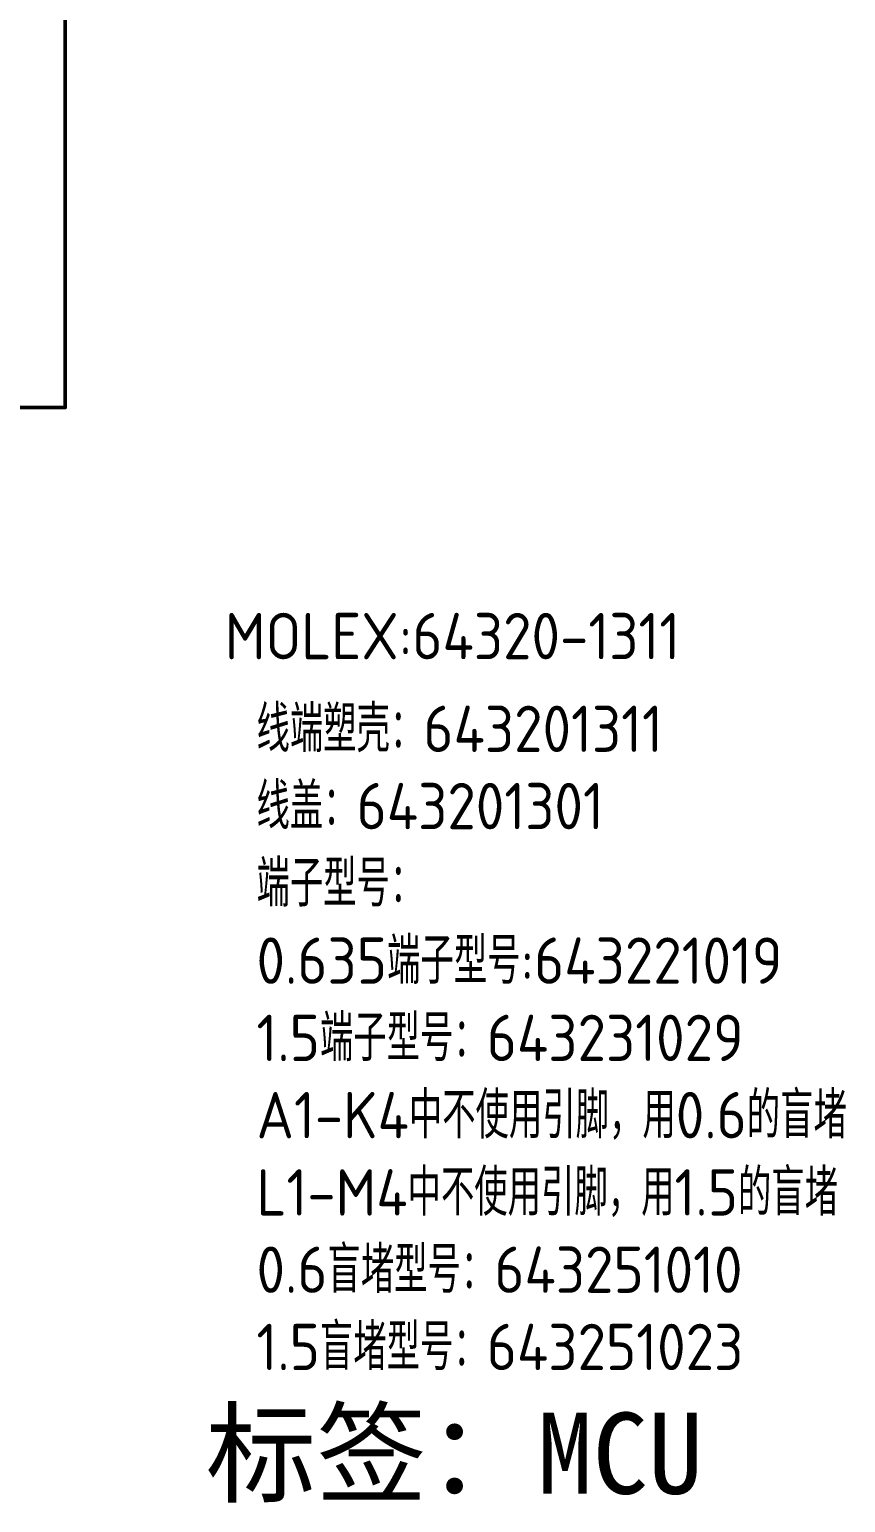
# Model space of a CAD drawing. Header units: millimetres. Extents: x 62 to 1873, y 998 to 1938.
# Drawn here: x 1337.7 to 1372.9, y 1434.3 to 1497.9 of the extents above; entities that cross this region are included whole.
import ezdxf

# ---------------------------------------------------------------- set-up
doc = ezdxf.new("R2010")
doc.units = ezdxf.units.MM
doc.layers.add('1轮廓实线层', color=7, linetype='Continuous', lineweight=50)
doc.layers.add('AM60', color=3, linetype='Continuous', lineweight=25)
doc.styles.get("Standard").update_dxf_attribs({"font": 'arial.ttf'})

msp = doc.modelspace()

# ---------------------------------------------------------------- linework, layer by layer
at = {"layer": '1轮廓实线层', "color": 2}
msp.add_lwpolyline([(1263.529, 1560.601), (1339.21, 1560.601), (1339.21, 1481.597), (1263.529, 1481.597)], close=True, dxfattribs=at)

# ---------------------------------------------------------------- texts
at = {"layer": 'AM60', "attachment_point": 1}
for s, width, insert, char_height in [('{\\Fisocp,gbcbig|c134;\\C3;MOLEX:64320-1311}', 36.31, (1346.1, 1472.736), 2), ('{\\fSimSun|b0|i0|c134|p2;\\C3;标签：MCU}', 50.04824, (1345.268, 1438.225), 3.5)]:
    msp.add_mtext_dynamic_manual_height_columns(s, width=width, gutter_width=12.5, heights=[0], dxfattribs=dict(at, insert=insert, char_height=char_height))
at = {"layer": 'AM60', "color": 2, "insert": (1347.463, 1468.734), "char_height": 2, "attachment_point": 1}
msp.add_mtext_dynamic_manual_height_columns('{\\Fisocp,gbcbig|c134;\\C3;线端塑壳：643201311\\P线盖：643201301\\P端子型号：\\P0.635端子型号:643221019\\P1.5端子型号：643231029\\PA1-K4中不使用引脚，用0.6的盲堵\\PL1-M4中不使用引脚，用1.5的盲堵\\P0.6盲堵型号：643251010\\P1.5盲堵型号：643251023}', width=32.98, gutter_width=12.5, heights=[0], dxfattribs=at)

doc.saveas('drawing.dxf')
